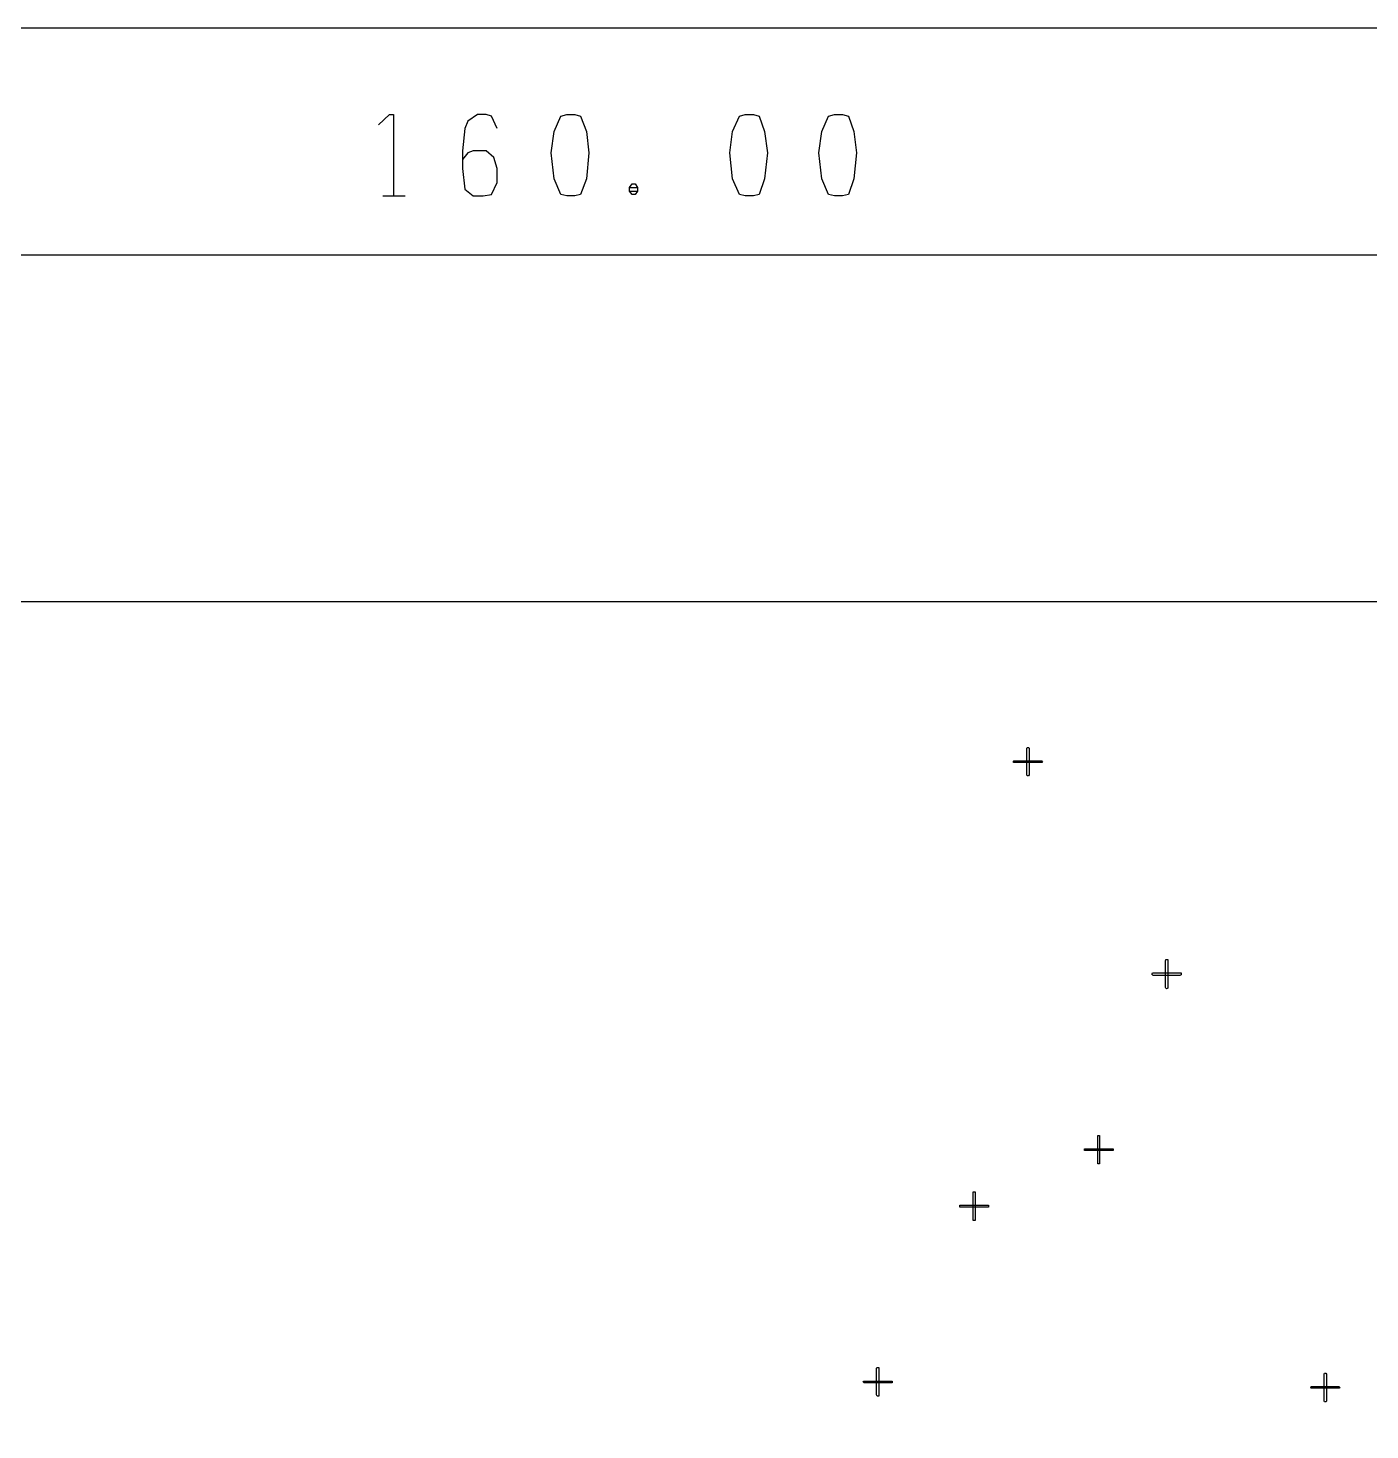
# Model space of a CAD drawing. Header units: millimetres. Extents: x 0 to 1189, y 35 to 806.
# Drawn here: x 593.8 to 649, y 583.7 to 641.3 of the extents above; entities that cross this region are included whole.
import ezdxf

# ---------------------------------------------------------------- set-up
doc = ezdxf.new("R2010")
doc.units = ezdxf.units.MM
doc.layers.add('Pen 1', color=7, linetype='Continuous')

msp = doc.modelspace()

# ---------------------------------------------------------------- linework, layer by layer
at = {"layer": 'Pen 1', "color": 7, "lineweight": 30}
for p, q in [((819.7, 641.325), (471.325, 641.325)), ((618.525, 634.625), (618.85, 634.625)), ((608.375, 634.425), (609.3, 634.425)), ((471.325, 632), (764.7, 632))]:
    msp.add_line(p, q, dxfattribs=at)
for points in [[(608.2, 637.35), (608.65, 637.775), (608.825, 637.775), (608.825, 634.425)], [(613.075, 637.2), (612.85, 637.7), (612.625, 637.775), (612.275, 637.775), (611.875, 637.5), (611.75, 637.2), (611.65, 636.275), (611.65, 635.55), (611.75, 634.7), (612.1, 634.425), (612.5, 634.425), (612.85, 634.475), (613.075, 634.975), (613.075, 635.55), (612.95, 636), (612.625, 636.275), (612.1, 636.275), (611.875, 636.2), (611.65, 635.925)], [(616.275, 637.775), (616.5, 637.7), (616.75, 637.075), (616.85, 636.2), (616.75, 635.125), (616.5, 634.475), (616.275, 634.425), (615.95, 634.425), (615.7, 634.475), (615.425, 635.125), (615.3, 636.2), (615.425, 637.075), (615.7, 637.7), (615.95, 637.775), (616.275, 637.775)], [(623.625, 637.775), (623.85, 637.7), (624.075, 637.075), (624.2, 636.2), (624.075, 635.125), (623.85, 634.475), (623.625, 634.425), (623.275, 634.425), (623.05, 634.475), (622.75, 635.125), (622.65, 636.2), (622.75, 637.075), (623.05, 637.7), (623.275, 637.775), (623.625, 637.775)], [(627.275, 637.775), (627.525, 637.7), (627.75, 637.075), (627.85, 636.2), (627.75, 635.125), (627.525, 634.475), (627.275, 634.425), (626.95, 634.425), (626.7, 634.475), (626.425, 635.125), (626.3, 636.2), (626.425, 637.075), (626.7, 637.7), (626.95, 637.775), (627.275, 637.775)], [(618.525, 634.775), (618.625, 634.925), (618.75, 634.925), (618.85, 634.775), (618.85, 634.625), (618.75, 634.475), (618.625, 634.475), (618.525, 634.625), (618.525, 634.775), (618.85, 634.775)], [(577.65, 395.9), (577.65, 432.575), (471.325, 432.575), (471.325, 617.75), (819.7, 617.75), (819.7, 432.575), (756.45, 432.575), (756.45, 395.9), (577.65, 395.9)], [(634.85, 611.725), (634.875, 611.75), (634.9, 611.75), (634.925, 611.75), (634.95, 611.725), (634.95, 610.625), (634.925, 610.575), (634.9, 610.575), (634.875, 610.575), (634.85, 610.625), (634.85, 611.725)], [(634.85, 611.725), (634.875, 611.75), (634.9, 611.75), (634.925, 611.75), (634.95, 611.725), (634.95, 610.625), (634.925, 610.575), (634.9, 610.575), (634.875, 610.575), (634.85, 610.625), (634.85, 611.725)], [(634.35, 611.125), (634.325, 611.125), (634.3, 611.175), (634.325, 611.2), (634.35, 611.2), (635.45, 611.2), (635.475, 611.2), (635.5, 611.175), (635.475, 611.125), (635.45, 611.125), (634.35, 611.125)], [(634.35, 611.125), (634.325, 611.125), (634.3, 611.175), (634.325, 611.2), (634.35, 611.2), (635.45, 611.2), (635.475, 611.2), (635.5, 611.175), (635.475, 611.125), (635.45, 611.125), (634.35, 611.125)], [(640.55, 602.975), (640.575, 603.025), (640.6, 603.025), (640.65, 603.025), (640.65, 602.975), (640.65, 601.875), (640.65, 601.85), (640.6, 601.825), (640.575, 601.85), (640.55, 601.875), (640.55, 602.975)], [(640.55, 602.975), (640.575, 603.025), (640.6, 603.025), (640.65, 603.025), (640.65, 602.975), (640.65, 601.875), (640.65, 601.85), (640.6, 601.825), (640.575, 601.85), (640.55, 601.875), (640.55, 602.975)], [(640.05, 602.375), (640.025, 602.4), (640, 602.425), (640.025, 602.475), (640.05, 602.475), (641.15, 602.475), (641.2, 602.475), (641.2, 602.425), (641.2, 602.4), (641.15, 602.375), (640.05, 602.375)], [(640.05, 602.375), (640.025, 602.4), (640, 602.425), (640.025, 602.475), (640.05, 602.475), (641.15, 602.475), (641.2, 602.475), (641.2, 602.425), (641.2, 602.4), (641.15, 602.375), (640.05, 602.375)], [(637.775, 595.775), (637.775, 595.8), (637.825, 595.8), (637.85, 595.8), (637.85, 595.775), (637.85, 594.675), (637.85, 594.625), (637.825, 594.625), (637.775, 594.625), (637.775, 594.675), (637.775, 595.775)], [(637.775, 595.775), (637.775, 595.8), (637.825, 595.8), (637.85, 595.8), (637.85, 595.775), (637.85, 594.675), (637.85, 594.625), (637.825, 594.625), (637.775, 594.625), (637.775, 594.675), (637.775, 595.775)], [(637.275, 595.175), (637.225, 595.175), (637.225, 595.225), (637.225, 595.25), (637.275, 595.25), (638.375, 595.25), (638.4, 595.25), (638.4, 595.225), (638.4, 595.175), (638.375, 595.175), (637.275, 595.175)], [(637.275, 595.175), (637.225, 595.175), (637.225, 595.225), (637.225, 595.25), (637.275, 595.25), (638.375, 595.25), (638.4, 595.25), (638.4, 595.225), (638.4, 595.175), (638.375, 595.175), (637.275, 595.175)], [(632.65, 593.425), (632.65, 593.475), (632.7, 593.475), (632.725, 593.475), (632.725, 593.425), (632.725, 592.325), (632.725, 592.3), (632.7, 592.3), (632.65, 592.3), (632.65, 592.325), (632.65, 593.425)], [(632.65, 593.425), (632.65, 593.475), (632.7, 593.475), (632.725, 593.475), (632.725, 593.425), (632.725, 592.325), (632.725, 592.3), (632.7, 592.3), (632.65, 592.3), (632.65, 592.325), (632.65, 593.425)], [(632.15, 592.85), (632.1, 592.85), (632.1, 592.875), (632.1, 592.925), (632.15, 592.925), (633.25, 592.925), (633.275, 592.925), (633.275, 592.875), (633.275, 592.85), (633.25, 592.85), (632.15, 592.85)], [(632.15, 592.85), (632.1, 592.85), (632.1, 592.875), (632.1, 592.925), (632.15, 592.925), (633.25, 592.925), (633.275, 592.925), (633.275, 592.875), (633.275, 592.85), (633.25, 592.85), (632.15, 592.85)], [(628.675, 586.225), (628.7, 586.25), (628.725, 586.25), (628.775, 586.25), (628.775, 586.225), (628.775, 585.125), (628.775, 585.075), (628.725, 585.075), (628.7, 585.075), (628.675, 585.125), (628.675, 586.225)], [(628.675, 586.225), (628.7, 586.25), (628.725, 586.25), (628.775, 586.25), (628.775, 586.225), (628.775, 585.125), (628.775, 585.075), (628.725, 585.075), (628.7, 585.075), (628.675, 585.125), (628.675, 586.225)], [(628.175, 585.625), (628.15, 585.625), (628.125, 585.675), (628.15, 585.7), (628.175, 585.7), (629.275, 585.7), (629.325, 585.7), (629.325, 585.675), (629.325, 585.625), (629.275, 585.625), (628.175, 585.625)], [(628.175, 585.625), (628.15, 585.625), (628.125, 585.675), (628.15, 585.7), (628.175, 585.7), (629.275, 585.7), (629.325, 585.7), (629.325, 585.675), (629.325, 585.625), (629.275, 585.625), (628.175, 585.625)], [(647.075, 585.975), (647.1, 586.025), (647.125, 586.025), (647.15, 586.025), (647.175, 585.975), (647.175, 584.875), (647.15, 584.85), (647.125, 584.85), (647.1, 584.85), (647.075, 584.875), (647.075, 585.975)], [(647.075, 585.975), (647.1, 586.025), (647.125, 586.025), (647.15, 586.025), (647.175, 585.975), (647.175, 584.875), (647.15, 584.85), (647.125, 584.85), (647.1, 584.85), (647.075, 584.875), (647.075, 585.975)], [(646.575, 585.4), (646.55, 585.4), (646.525, 585.425), (646.55, 585.475), (646.575, 585.475), (647.675, 585.475), (647.7, 585.475), (647.725, 585.425), (647.7, 585.4), (647.675, 585.4), (646.575, 585.4)], [(646.575, 585.4), (646.55, 585.4), (646.525, 585.425), (646.55, 585.475), (646.575, 585.475), (647.675, 585.475), (647.7, 585.475), (647.725, 585.425), (647.7, 585.4), (647.675, 585.4), (646.575, 585.4)]]:
    msp.add_lwpolyline(points, dxfattribs=at)

doc.saveas('drawing.dxf')
